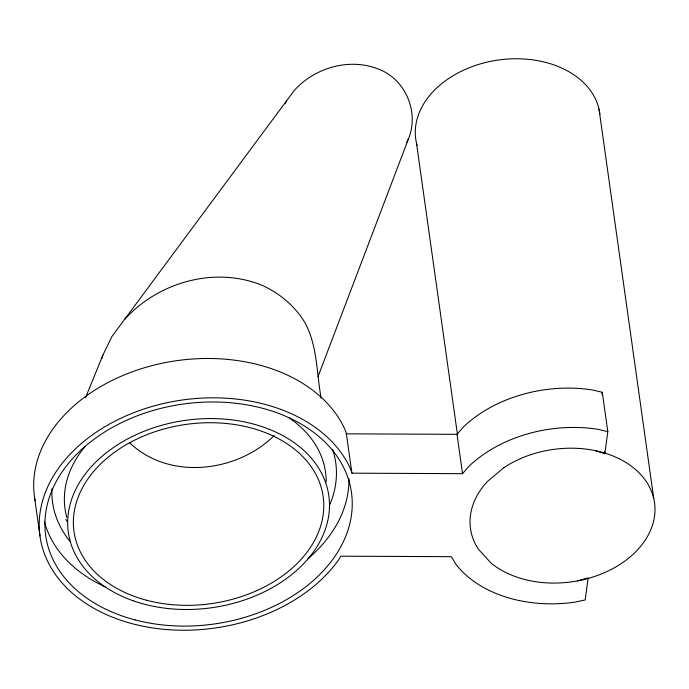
<?xml version="1.0" encoding="UTF-8"?>
<svg xmlns="http://www.w3.org/2000/svg" width="689" height="689" viewBox="0 0 689 689"><rect width="100%" height="100%" fill="white"/><g stroke="black" fill="none" stroke-linecap="round" stroke-linejoin="round"><path stroke-width="1.03" d="M601.997 394.392L602.281 392.282L592.092 389.905A121.514 87.408 -8 0 0 463.49 426.861L457.014 434.328L462.543 473.67L351.915 473.179L351.089 470.208A160.115 115.175 -8 0 0 114.426 421.41A160.115 115.175 -8 0 0 89.63 605.803A160.115 115.175 -8 0 0 339.126 559.149L340.754 556.187L451.381 556.678L455.834 564.196A121.514 87.408 -8 0 0 574.359 602.246L585.176 599.955L588.148 577.847L577.571 580.887M595.089 450.597L604.839 453.724L607.81 431.624L602.281 392.282M102.093 358.185L102.885 355.128L111.876 336.551L294.306 90.397C314.985 67.453 349.831 57.471 378.89 69.262C405.675 79.64 419.274 112.126 408.543 138.627L317.974 376.719M85.531 397.734L102.885 355.128M285.143 103.755L286.529 100.895M406.691 142.442L408.543 138.627M462.543 473.67L469.011 466.195A121.514 87.408 -8 0 1 597.621 429.238L607.81 431.624M274.231 435.543C236.887 472.49 169.158 480.681 129.635 442.743M124.502 319.515C158.082 282.275 214.641 266.057 261.811 285.212C279.605 293.178 294.901 306.002 305.003 322.762C317.474 345.861 316.544 372.87 321.117 398.087M35.105 500.722A160.115 115.175 -8 0 1 159.193 363.887A160.115 115.175 -8 0 1 345.559 430.866L346.386 433.846L457.014 434.328M599.025 109.138L653.758 498.578M604.537 451.596L604.839 453.724M416.518 143.26L457.496 434.811M346.386 433.846L351.915 473.179M34.45 496.683L39.979 536.016M66.885 521.185A137.24 98.725 -8 0 1 65.825 519.351M332.58 449.34A142.959 102.842 -8 0 1 329.833 504.598M69.882 541.235A142.959 102.842 -8 0 1 51.933 488.889M66.824 517.43A131.521 94.608 -8 0 1 85.143 446.42M288.889 417.715A131.521 94.608 -8 0 1 326.173 481.809M348.918 478.545A154.396 111.067 -8 0 1 307.957 558.727M105.107 586.847A154.396 111.067 -8 0 1 44.397 521.806M417.026 145.25A92.929 66.842 -8 0 1 494.823 60.572A92.929 66.842 -8 0 1 599.912 114.193M503.831 467.659L487.33 481.568A92.929 66.842 -8 0 0 478.261 549.012L491.007 563.042A92.929 66.842 -8 0 0 621.177 563.619A92.929 66.842 -8 0 0 634.001 468.236A92.929 66.842 -8 0 0 503.831 467.659M146.895 600.317A125.803 90.5 -8 0 0 323.193 496.76A125.803 90.5 -8 0 0 125.648 445.016A125.803 90.5 -8 0 0 146.895 600.317M135.147 619.928A154.396 111.067 -8 0 0 351.511 492.833A154.396 111.067 -8 0 0 109.069 429.333A154.396 111.067 -8 0 0 135.147 619.928M132.917 600.679A131.521 94.608 -8 0 0 329.488 505.416A131.521 94.608 -8 0 0 133.33 436.008A131.521 94.608 -8 0 0 132.917 600.679"/></g></svg>
